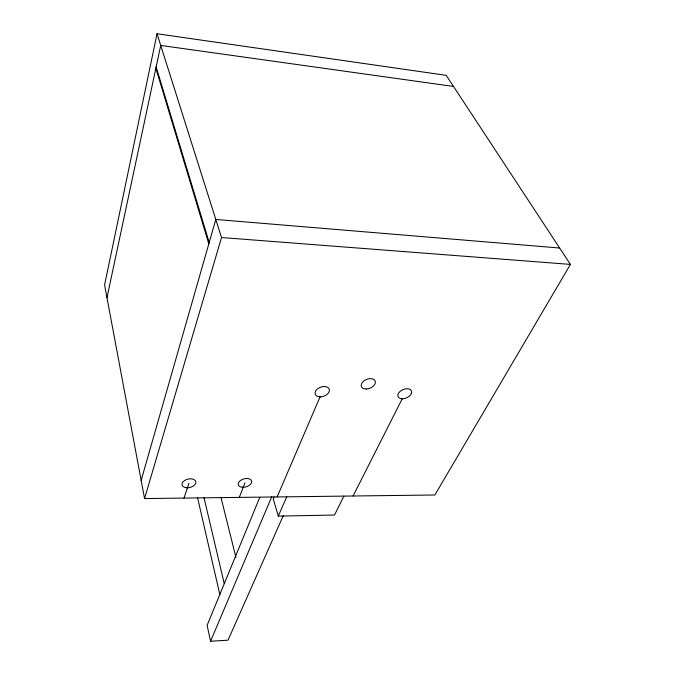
<?xml version="1.0" encoding="UTF-8"?>
<svg xmlns="http://www.w3.org/2000/svg" width="675" height="675" viewBox="0 0 675 675"><rect width="100%" height="100%" fill="white"/><g stroke="black" fill="none" stroke-linecap="round" stroke-linejoin="round"><path stroke-width="1.01" d="M157.03 33.75L104.583 284.934L144.56 498.563L434.869 494.994L570.417 264.406L446.226 75.347L157.03 33.75L221.518 237.532L144.56 498.563M106.971 297.709L160.726 45.436L453.516 86.451M141.159 480.381L215.797 219.459L559.659 248.029M183.997 498.083L188.941 483.317M239.296 497.399L244.957 482.903M259.774 497.365L207.124 625.32L210.558 641.25L228.032 640.178L283.382 515.405M210.558 641.25L271.755 496.699M274.084 496.943L273.257 498.876L278.277 516.113L334.513 515.042L343.904 496.117M277.13 496.935L320.043 396.875M278.277 516.113L286.74 496.817M353.076 495.998L402.233 398.773M221.518 237.532L570.417 264.406M156.144 66.96L209.199 242.528M155.866 68.234L208.811 243.878M220.995 497.517L235.955 557.499M204.027 497.745L224.26 583.673M197.513 497.542L219.822 594.456M366.263 389.011A7.433 4.733 -21.8 0 0 375.207 381.122A7.433 4.733 -21.8 0 0 363.378 381.341A7.433 4.733 -21.8 0 0 366.263 389.011M402.604 398.773A7.282 4.506 -22.8 0 0 411.539 391.12A7.282 4.506 -22.8 0 0 400.106 391.365A7.282 4.506 -22.8 0 0 402.604 398.773M186.199 487.721A7.088 4.303 -13.3 0 0 195.843 481.756A7.088 4.303 -13.3 0 0 184.748 480.406A7.088 4.303 -13.3 0 0 186.199 487.721M242.359 487.266A6.927 4.16 -15.5 0 0 251.665 481.174A6.927 4.16 -15.5 0 0 240.84 480.22A6.927 4.16 -15.5 0 0 242.359 487.266M320.102 396.883A7.459 4.818 -19.8 0 0 329.282 389.197A7.459 4.818 -19.8 0 0 317.368 389.002A7.459 4.818 -19.8 0 0 320.102 396.883"/></g></svg>
